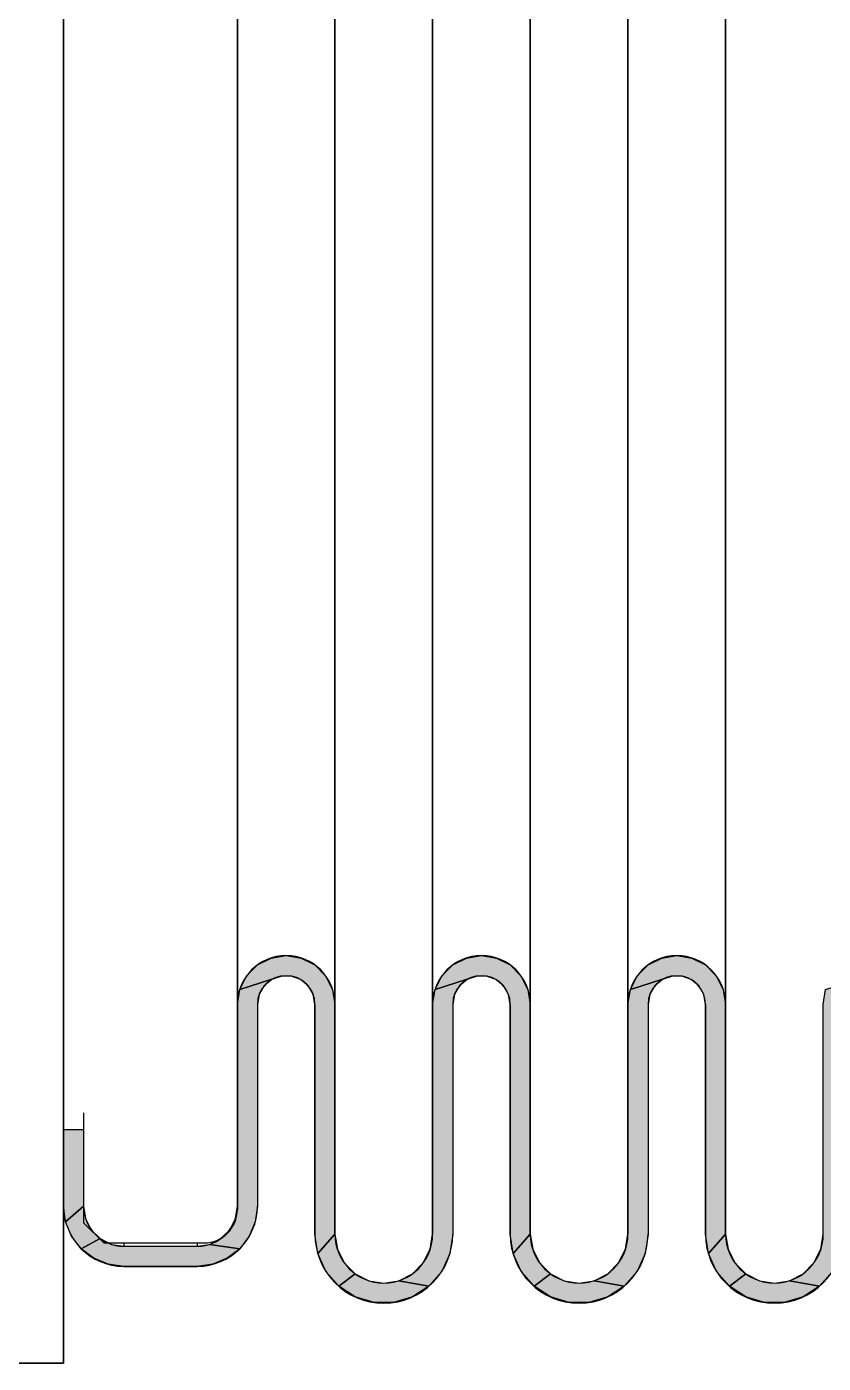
# Model space of a CAD drawing. Header units: millimetres. Extents: x -3183 to 3067, y 1033 to 2218.
# Drawn here: x 2005.08 to 2017, y 1550.56 to 1570.56 of the extents above; entities that cross this region are included whole.
import ezdxf

# ---------------------------------------------------------------- set-up
doc = ezdxf.new("R2010")
doc.units = ezdxf.units.MM
doc.layers.add('Kontury', color=7, linetype='Continuous', lineweight=35)

# ---------------------------------------------------------------- blocks, each defined once
blk = doc.blocks.new('*U96')
at = {"color": 2, "linetype": 'Continuous', "extrusion": (0, 0, -1)}
for points in [[(-114.434, 180.432), (-116.475, 180.109), (-114.11, 180.109)], [(-114.841, 180.64), (-116.152, 180.432), (-114.434, 180.432)], [(-116.152, 180.432), (-116.475, 180.109), (-114.434, 180.432)], [(-115.293, 180.711), (-115.745, 180.64), (-114.841, 180.64)], [(-115.745, 180.64), (-116.152, 180.432), (-114.841, 180.64)], [(-114.11, 180.109), (-115.143, 180.098), (-113.903, 179.701)], [(-116.475, 180.109), (-115.143, 180.098), (-114.11, 180.109)], [(-116.475, 180.109), (-115.442, 180.098), (-115.143, 180.098)], [(-116.475, 180.109), (-116.683, 179.701), (-115.442, 180.098)], [(-115.442, 180.098), (-116.683, 179.701), (-115.724, 179.996)], [(-115.724, 179.996), (-116.683, 179.701), (-115.953, 179.804)], [(-115.953, 179.804), (-116.683, 179.701), (-116.102, 179.544)], [(-116.683, 179.701), (-116.754, 179.25), (-116.102, 179.544)], [(-116.102, 179.544), (-116.754, 179.25), (-116.154, 179.25)], [(-116.154, 179.25), (-116.754, 172.373), (-116.154, 172.373)], [(-116.754, 179.25), (-116.754, 172.373), (-116.154, 179.25)], [(-116.754, 172.373), (-116.238, 171.792), (-116.154, 172.373)]]:
    blk.add_solid(points, dxfattribs=at)
blk = doc.blocks.new('*U97')
at = {"color": 2, "linetype": 'Continuous', "extrusion": (0, 0, -1)}
for points in [[(-120.28, 180.432), (-122.321, 180.109), (-119.957, 180.109)], [(-120.687, 180.64), (-121.998, 180.432), (-120.28, 180.432)], [(-121.998, 180.432), (-122.321, 180.109), (-120.28, 180.432)], [(-121.139, 180.711), (-121.591, 180.64), (-120.687, 180.64)], [(-121.591, 180.64), (-121.998, 180.432), (-120.687, 180.64)], [(-119.957, 180.109), (-120.989, 180.098), (-119.749, 179.701)], [(-122.321, 180.109), (-120.989, 180.098), (-119.957, 180.109)], [(-122.321, 180.109), (-121.289, 180.098), (-120.989, 180.098)], [(-122.321, 180.109), (-122.529, 179.701), (-121.289, 180.098)], [(-121.289, 180.098), (-122.529, 179.701), (-121.57, 179.996)], [(-121.57, 179.996), (-122.529, 179.701), (-121.799, 179.804)], [(-121.799, 179.804), (-122.529, 179.701), (-121.949, 179.544)], [(-122.529, 179.701), (-122.601, 179.25), (-121.949, 179.544)], [(-121.949, 179.544), (-122.601, 179.25), (-122.001, 179.25)], [(-122.001, 179.25), (-122.601, 172.373), (-122.001, 172.373)], [(-122.601, 179.25), (-122.601, 172.373), (-122.001, 179.25)], [(-122.601, 172.373), (-122.084, 171.792), (-122.001, 172.373)]]:
    blk.add_solid(points, dxfattribs=at)
blk = doc.blocks.new('*U98')
at = {"color": 2, "linetype": 'Continuous', "extrusion": (0, 0, -1)}
for points in [[(-126.126, 180.432), (-128.168, 180.109), (-125.803, 180.109)], [(-126.534, 180.64), (-127.844, 180.432), (-126.126, 180.432)], [(-127.844, 180.432), (-128.168, 180.109), (-126.126, 180.432)], [(-126.985, 180.711), (-127.437, 180.64), (-126.534, 180.64)], [(-127.437, 180.64), (-127.844, 180.432), (-126.534, 180.64)], [(-125.803, 180.109), (-126.836, 180.098), (-125.595, 179.701)], [(-128.168, 180.109), (-126.836, 180.098), (-125.803, 180.109)], [(-128.168, 180.109), (-127.135, 180.098), (-126.836, 180.098)], [(-128.168, 180.109), (-128.375, 179.701), (-127.135, 180.098)], [(-127.135, 180.098), (-128.375, 179.701), (-127.416, 179.996)], [(-127.416, 179.996), (-128.375, 179.701), (-127.645, 179.804)], [(-127.645, 179.804), (-128.375, 179.701), (-127.795, 179.544)], [(-128.375, 179.701), (-128.447, 179.25), (-127.795, 179.544)], [(-127.795, 179.544), (-128.447, 179.25), (-127.847, 179.25)], [(-127.847, 179.25), (-128.447, 172.373), (-127.847, 172.373)], [(-128.447, 179.25), (-128.447, 172.373), (-127.847, 179.25)], [(-128.447, 172.373), (-127.93, 171.792), (-127.847, 172.373)]]:
    blk.add_solid(points, dxfattribs=at)
blk = doc.blocks.new('*U103')
at = {"color": 2, "linetype": 'Continuous', "extrusion": (0, 0, -1)}
for points in [[(-115.143, 180.098), (-114.862, 179.996), (-113.903, 179.701)], [(-113.903, 179.701), (-114.483, 179.544), (-113.831, 179.25)], [(-114.862, 179.996), (-114.633, 179.804), (-113.903, 179.701)], [(-114.633, 179.804), (-114.483, 179.544), (-113.903, 179.701)], [(-114.483, 179.544), (-114.431, 179.25), (-113.831, 179.25)], [(-113.831, 179.25), (-114.431, 173.211), (-113.831, 173.211)], [(-114.431, 179.25), (-114.431, 173.211), (-113.831, 179.25)], [(-113.831, 173.211), (-114.37, 172.745), (-113.773, 172.84)], [(-114.431, 173.211), (-114.37, 172.745), (-113.831, 173.211)], [(-113.773, 172.84), (-114.37, 172.745), (-113.602, 172.506)], [(-113.602, 172.506), (-114.19, 172.311), (-113.337, 172.24)], [(-114.37, 172.745), (-114.19, 172.311), (-113.602, 172.506)], [(-113.337, 172.24), (-113.904, 171.939), (-113.002, 172.07)], [(-114.19, 172.311), (-113.904, 171.939), (-113.337, 172.24)]]:
    blk.add_solid(points, dxfattribs=at)
blk = doc.blocks.new('*U104')
at = {"color": 2, "linetype": 'Continuous', "extrusion": (0, 0, -1)}
for points in [[(-120.989, 180.098), (-120.708, 179.996), (-119.749, 179.701)], [(-119.749, 179.701), (-120.329, 179.544), (-119.677, 179.25)], [(-120.708, 179.996), (-120.479, 179.804), (-119.749, 179.701)], [(-120.479, 179.804), (-120.329, 179.544), (-119.749, 179.701)], [(-120.329, 179.544), (-120.277, 179.25), (-119.677, 179.25)], [(-119.677, 179.25), (-120.277, 172.373), (-119.677, 172.373)], [(-120.277, 179.25), (-120.277, 172.373), (-119.677, 179.25)], [(-119.677, 172.373), (-120.194, 171.792), (-119.606, 171.921)], [(-120.277, 172.373), (-120.194, 171.792), (-119.677, 172.373)], [(-119.606, 171.921), (-120.194, 171.792), (-119.398, 171.514)], [(-120.194, 171.792), (-119.95, 171.258), (-119.398, 171.514)], [(-119.398, 171.514), (-119.95, 171.258), (-119.075, 171.19)], [(-119.95, 171.258), (-119.566, 170.815), (-119.075, 171.19)], [(-119.075, 171.19), (-119.566, 170.815), (-118.668, 170.983)]]:
    blk.add_solid(points, dxfattribs=at)
blk = doc.blocks.new('*U105')
at = {"color": 2, "linetype": 'Continuous', "extrusion": (0, 0, -1)}
for points in [[(-126.836, 180.098), (-126.554, 179.996), (-125.595, 179.701)], [(-125.595, 179.701), (-126.176, 179.544), (-125.524, 179.25)], [(-126.554, 179.996), (-126.325, 179.804), (-125.595, 179.701)], [(-126.325, 179.804), (-126.176, 179.544), (-125.595, 179.701)], [(-126.176, 179.544), (-126.124, 179.25), (-125.524, 179.25)], [(-125.524, 179.25), (-126.124, 172.373), (-125.524, 172.373)], [(-126.124, 179.25), (-126.124, 172.373), (-125.524, 179.25)], [(-125.524, 172.373), (-126.04, 171.792), (-125.452, 171.921)], [(-126.124, 172.373), (-126.04, 171.792), (-125.524, 172.373)], [(-125.452, 171.921), (-126.04, 171.792), (-125.245, 171.514)], [(-126.04, 171.792), (-125.796, 171.258), (-125.245, 171.514)], [(-125.245, 171.514), (-125.796, 171.258), (-124.921, 171.19)], [(-125.796, 171.258), (-125.412, 170.815), (-124.921, 171.19)], [(-124.921, 171.19), (-125.412, 170.815), (-124.514, 170.983)]]:
    blk.add_solid(points, dxfattribs=at)
blk = doc.blocks.new('*U106')
at = {"color": 2, "linetype": 'Continuous', "extrusion": (0, 0, -1)}
for points in [[(-132.682, 180.098), (-132.401, 179.996), (-131.441, 179.701)], [(-131.441, 179.701), (-132.022, 179.544), (-131.37, 179.25)], [(-132.401, 179.996), (-132.171, 179.804), (-131.441, 179.701)], [(-132.171, 179.804), (-132.022, 179.544), (-131.441, 179.701)], [(-132.022, 179.544), (-131.97, 179.25), (-131.37, 179.25)], [(-131.37, 179.25), (-131.97, 172.373), (-131.37, 172.373)], [(-131.97, 179.25), (-131.97, 172.373), (-131.37, 179.25)], [(-131.37, 172.373), (-131.886, 171.792), (-131.298, 171.921)], [(-131.97, 172.373), (-131.886, 171.792), (-131.37, 172.373)], [(-131.298, 171.921), (-131.886, 171.792), (-131.091, 171.514)], [(-131.886, 171.792), (-131.643, 171.258), (-131.091, 171.514)], [(-131.091, 171.514), (-131.643, 171.258), (-130.767, 171.19)], [(-131.643, 171.258), (-131.258, 170.815), (-130.767, 171.19)], [(-130.767, 171.19), (-131.258, 170.815), (-130.36, 170.983)]]:
    blk.add_solid(points, dxfattribs=at)
blk = doc.blocks.new('*U110')
at = {"color": 2, "linetype": 'Continuous', "extrusion": (0, 0, -1)}
for points in [[(-108.631, 173.211), (-108.631, 175.511), (-108.693, 172.745)], [(-109.231, 175.511), (-108.693, 172.745), (-108.631, 175.511)], [(-108.693, 172.745), (-109.231, 175.511), (-109.231, 173.211)]]:
    blk.add_solid(points, dxfattribs=at)
blk = doc.blocks.new('*U112')
at = {"color": 2, "linetype": 'Continuous', "extrusion": (0, 0, -1)}
for points in [[(-109.231, 173.211), (-109.29, 172.84), (-108.693, 172.745)], [(-109.29, 172.84), (-109.461, 172.506), (-108.693, 172.745)], [(-108.693, 172.745), (-109.461, 172.506), (-108.872, 172.311)], [(-109.461, 172.506), (-109.726, 172.24), (-108.872, 172.311)], [(-108.872, 172.311), (-109.726, 172.24), (-109.159, 171.939)]]:
    blk.add_solid(points, dxfattribs=at)
blk = doc.blocks.new('*U114')
at = {"color": 2, "linetype": 'Continuous', "extrusion": (0, 0, -1)}
for points in [[(-109.726, 172.24), (-110.061, 172.07), (-109.159, 171.939)], [(-110.061, 172.07), (-110.431, 172.011), (-109.159, 171.939)], [(-112.631, 172.011), (-113.904, 171.939), (-109.159, 171.939)], [(-109.159, 171.939), (-110.431, 172.011), (-112.631, 172.011)], [(-113.002, 172.07), (-113.904, 171.939), (-112.631, 172.011)], [(-109.159, 171.939), (-113.531, 171.652), (-109.531, 171.652)], [(-113.904, 171.939), (-113.531, 171.652), (-109.159, 171.939)], [(-109.531, 171.652), (-113.097, 171.473), (-109.965, 171.473)], [(-113.531, 171.652), (-113.097, 171.473), (-109.531, 171.652)], [(-109.965, 171.473), (-112.631, 171.411), (-110.431, 171.411)], [(-113.097, 171.473), (-112.631, 171.411), (-109.965, 171.473)]]:
    blk.add_solid(points, dxfattribs=at)
blk = doc.blocks.new('*U116')
at = {"color": 2, "linetype": 'Continuous', "extrusion": (0, 0, -1)}
for points in [[(-116.754, 172.373), (-116.826, 171.921), (-116.238, 171.792)], [(-116.826, 171.921), (-117.034, 171.514), (-116.238, 171.792)], [(-116.238, 171.792), (-117.034, 171.514), (-116.482, 171.258)], [(-117.034, 171.514), (-117.357, 171.19), (-116.482, 171.258)], [(-116.482, 171.258), (-117.357, 171.19), (-116.866, 170.815)]]:
    blk.add_solid(points, dxfattribs=at)
blk = doc.blocks.new('*U117')
at = {"color": 2, "linetype": 'Continuous', "extrusion": (0, 0, -1)}
for points in [[(-122.601, 172.373), (-122.672, 171.921), (-122.084, 171.792)], [(-122.672, 171.921), (-122.88, 171.514), (-122.084, 171.792)], [(-122.084, 171.792), (-122.88, 171.514), (-122.328, 171.258)], [(-122.88, 171.514), (-123.203, 171.19), (-122.328, 171.258)], [(-122.328, 171.258), (-123.203, 171.19), (-122.712, 170.815)]]:
    blk.add_solid(points, dxfattribs=at)
blk = doc.blocks.new('*U118')
at = {"color": 2, "linetype": 'Continuous', "extrusion": (0, 0, -1)}
for points in [[(-128.447, 172.373), (-128.518, 171.921), (-127.93, 171.792)], [(-128.518, 171.921), (-128.726, 171.514), (-127.93, 171.792)], [(-127.93, 171.792), (-128.726, 171.514), (-128.174, 171.258)], [(-128.726, 171.514), (-129.049, 171.19), (-128.174, 171.258)], [(-128.174, 171.258), (-129.049, 171.19), (-128.558, 170.815)]]:
    blk.add_solid(points, dxfattribs=at)
blk = doc.blocks.new('*U122')
at = {"color": 2, "linetype": 'Continuous', "extrusion": (0, 0, -1)}
for points in [[(-117.357, 171.19), (-117.764, 170.983), (-116.866, 170.815)], [(-117.764, 170.983), (-118.216, 170.911), (-116.866, 170.815)], [(-118.216, 170.911), (-119.566, 170.815), (-116.866, 170.815)], [(-116.866, 170.815), (-119.072, 170.498), (-117.36, 170.498)], [(-119.566, 170.815), (-119.072, 170.498), (-116.866, 170.815)], [(-118.668, 170.983), (-119.566, 170.815), (-118.216, 170.911)], [(-117.36, 170.498), (-118.509, 170.332), (-117.923, 170.332)], [(-119.072, 170.498), (-118.509, 170.332), (-117.36, 170.498)]]:
    blk.add_solid(points, dxfattribs=at)
blk = doc.blocks.new('*U123')
at = {"color": 2, "linetype": 'Continuous', "extrusion": (0, 0, -1)}
for points in [[(-123.203, 171.19), (-123.61, 170.983), (-122.712, 170.815)], [(-123.61, 170.983), (-124.062, 170.911), (-122.712, 170.815)], [(-124.062, 170.911), (-125.412, 170.815), (-122.712, 170.815)], [(-122.712, 170.815), (-124.918, 170.498), (-123.206, 170.498)], [(-125.412, 170.815), (-124.918, 170.498), (-122.712, 170.815)], [(-124.514, 170.983), (-125.412, 170.815), (-124.062, 170.911)], [(-123.206, 170.498), (-124.355, 170.332), (-123.769, 170.332)], [(-124.918, 170.498), (-124.355, 170.332), (-123.206, 170.498)]]:
    blk.add_solid(points, dxfattribs=at)
blk = doc.blocks.new('*U124')
at = {"color": 2, "linetype": 'Continuous', "extrusion": (0, 0, -1)}
for points in [[(-129.049, 171.19), (-129.457, 170.983), (-128.558, 170.815)], [(-129.457, 170.983), (-129.908, 170.911), (-128.558, 170.815)], [(-129.908, 170.911), (-131.258, 170.815), (-128.558, 170.815)], [(-128.558, 170.815), (-130.765, 170.498), (-129.052, 170.498)], [(-131.258, 170.815), (-130.765, 170.498), (-128.558, 170.815)], [(-130.36, 170.983), (-131.258, 170.815), (-129.908, 170.911)], [(-129.052, 170.498), (-130.202, 170.332), (-129.615, 170.332)], [(-130.765, 170.498), (-130.202, 170.332), (-129.052, 170.498)]]:
    blk.add_solid(points, dxfattribs=at)

msp = doc.modelspace()

# ---------------------------------------------------------------- linework, layer by layer
at = {"color": 2, "linetype": 'Continuous'}
for p, q in [((2011.15624, 1555.92707), (2011.19201, 1556.15289)), ((2014.07932, 1555.92707), (2014.11509, 1556.15289)), ((2005.93317, 1552.90784), (2005.96253, 1552.72243)), ((2009.69471, 1552.48861), (2009.73047, 1552.26279)), ((2012.61778, 1552.48861), (2012.65355, 1552.26279)), ((2015.54086, 1552.48861), (2015.57663, 1552.26279)), ((2007.63317, 1552.30784), (2007.81858, 1552.33721)), ((2010.42547, 1551.75784), (2010.65129, 1551.79361)), ((2013.34855, 1551.75784), (2013.57437, 1551.79361)), ((2016.27163, 1551.75784), (2016.49745, 1551.79361))]:
    msp.add_line(p, q, dxfattribs=at)
at = {"color": 7, "linetype": 'Continuous'}
for p, q in [((2008.53317, 1555.92707), (2008.53317, 1552.90784)), ((2009.39471, 1555.92707), (2009.39471, 1552.48861)), ((2011.45624, 1555.92707), (2011.45624, 1552.48861)), ((2012.31778, 1555.92707), (2012.31778, 1552.48861)), ((2014.37932, 1555.92707), (2014.37932, 1552.48861)), ((2015.24086, 1555.92707), (2015.24086, 1552.48861)), ((2005.63317, 1554.30784), (2005.63317, 1552.90784)), ((2005.93317, 1554.30784), (2005.93317, 1552.65784)), ((2005.63317, 1554.05784), (2005.93317, 1554.05784)), ((2005.93317, 1552.65784), (2006.23317, 1552.35784)), ((2006.23317, 1552.35784), (2007.73317, 1552.35784)), ((2006.53317, 1552.35784), (2006.53317, 1552.30784)), ((2006.53317, 1552.30784), (2007.63317, 1552.30784)), ((2007.63317, 1552.35784), (2007.63317, 1552.30784)), ((2006.53317, 1552.00784), (2007.63317, 1552.00784))]:
    msp.add_line(p, q, dxfattribs=at)
at = {"color": 2, "linetype": 'Continuous'}
for points in [[(2008.96394, 1556.65784), (2009.18976, 1556.62207), (2009.39347, 1556.51828), (2009.55514, 1556.35661), (2009.65894, 1556.15289), (2009.69471, 1555.92707), (2009.69471, 1552.48861), (2009.43646, 1552.19821), (2009.39471, 1552.48861), (2009.39471, 1555.92707), (2009.36873, 1556.0744), (2009.29392, 1556.20396), (2009.17932, 1556.30013), (2009.03874, 1556.3513), (2008.88913, 1556.3513), (2008.26893, 1556.15289), (2008.37273, 1556.35661), (2008.5344, 1556.51828), (2008.73812, 1556.62207), (2008.96394, 1556.65784)], [(2009.39471, 1555.92707), (2009.36873, 1556.0744), (2009.29392, 1556.20396), (2009.17932, 1556.30013), (2009.03874, 1556.3513), (2008.88913, 1556.3513), (2008.26893, 1556.15289), (2008.37273, 1556.35661), (2008.5344, 1556.51828), (2008.73812, 1556.62207), (2008.96394, 1556.65784)], [(2008.96394, 1556.65784), (2009.18976, 1556.62207), (2009.39347, 1556.51828), (2009.55514, 1556.35661), (2009.65894, 1556.15289), (2009.69471, 1555.92707)], [(2011.88701, 1556.65784), (2012.11283, 1556.62207), (2012.31655, 1556.51828), (2012.47822, 1556.35661), (2012.58202, 1556.15289), (2012.61778, 1555.92707), (2012.61778, 1552.48861), (2012.35954, 1552.19821), (2012.31778, 1552.48861), (2012.31778, 1555.92707), (2012.2918, 1556.0744), (2012.217, 1556.20396), (2012.1024, 1556.30013), (2011.96182, 1556.3513), (2011.81221, 1556.3513), (2011.19201, 1556.15289), (2011.29581, 1556.35661), (2011.45748, 1556.51828), (2011.66119, 1556.62207), (2011.88701, 1556.65784)], [(2012.31778, 1555.92707), (2012.2918, 1556.0744), (2012.217, 1556.20396), (2012.1024, 1556.30013), (2011.96182, 1556.3513), (2011.81221, 1556.3513), (2011.19201, 1556.15289), (2011.29581, 1556.35661), (2011.45748, 1556.51828), (2011.66119, 1556.62207), (2011.88701, 1556.65784)], [(2011.88701, 1556.65784), (2012.11283, 1556.62207), (2012.31655, 1556.51828), (2012.47822, 1556.35661), (2012.58202, 1556.15289), (2012.61778, 1555.92707)], [(2014.81009, 1556.65784), (2015.03591, 1556.62207), (2015.23963, 1556.51828), (2015.40129, 1556.35661), (2015.50509, 1556.15289), (2015.54086, 1555.92707), (2015.54086, 1552.48861), (2015.28261, 1552.19821), (2015.24086, 1552.48861), (2015.24086, 1555.92707), (2015.21488, 1556.0744), (2015.14008, 1556.20396), (2015.02547, 1556.30013), (2014.88489, 1556.3513), (2014.73529, 1556.3513), (2014.11509, 1556.15289), (2014.21889, 1556.35661), (2014.38055, 1556.51828), (2014.58427, 1556.62207), (2014.81009, 1556.65784)], [(2015.24086, 1555.92707), (2015.21488, 1556.0744), (2015.14008, 1556.20396), (2015.02547, 1556.30013), (2014.88489, 1556.3513), (2014.73529, 1556.3513), (2014.11509, 1556.15289), (2014.21889, 1556.35661), (2014.38055, 1556.51828), (2014.58427, 1556.62207), (2014.81009, 1556.65784)], [(2014.81009, 1556.65784), (2015.03591, 1556.62207), (2015.23963, 1556.51828), (2015.40129, 1556.35661), (2015.50509, 1556.15289), (2015.54086, 1555.92707)], [(2008.63395, 1556.20396), (2008.55915, 1556.0744), (2008.53317, 1555.92707), (2008.53317, 1552.90784), (2008.5025, 1552.6749), (2008.41259, 1552.45784), (2008.26956, 1552.27144), (2007.81858, 1552.33721), (2007.98584, 1552.42243), (2008.11858, 1552.55517), (2008.2038, 1552.72243), (2008.23317, 1552.90784), (2008.23317, 1555.92707), (2008.26893, 1556.15289), (2008.88913, 1556.3513), (2008.74855, 1556.30013), (2008.63395, 1556.20396)], [(2008.63395, 1556.20396), (2008.55915, 1556.0744), (2008.53317, 1555.92707)], [(2008.88913, 1556.3513), (2008.74855, 1556.30013), (2008.63395, 1556.20396)], [(2011.55702, 1556.20396), (2011.48222, 1556.0744), (2011.45624, 1555.92707), (2011.45624, 1552.48861), (2011.41449, 1552.19821), (2011.29261, 1551.93133), (2011.10049, 1551.70961), (2010.65129, 1551.79361), (2010.85501, 1551.89741), (2011.01668, 1552.05907), (2011.12048, 1552.26279), (2011.15624, 1552.48861), (2011.15624, 1555.92707), (2011.19201, 1556.15289), (2011.81221, 1556.3513), (2011.67163, 1556.30013), (2011.55702, 1556.20396)], [(2011.55702, 1556.20396), (2011.48222, 1556.0744), (2011.45624, 1555.92707)], [(2011.81221, 1556.3513), (2011.67163, 1556.30013), (2011.55702, 1556.20396)], [(2014.4801, 1556.20396), (2014.4053, 1556.0744), (2014.37932, 1555.92707), (2014.37932, 1552.48861), (2014.33757, 1552.19821), (2014.21569, 1551.93133), (2014.02356, 1551.70961), (2013.57437, 1551.79361), (2013.77809, 1551.89741), (2013.93976, 1552.05907), (2014.04355, 1552.26279), (2014.07932, 1552.48861), (2014.07932, 1555.92707), (2014.11509, 1556.15289), (2014.73529, 1556.3513), (2014.59471, 1556.30013), (2014.4801, 1556.20396)], [(2014.4801, 1556.20396), (2014.4053, 1556.0744), (2014.37932, 1555.92707)], [(2014.73529, 1556.3513), (2014.59471, 1556.30013), (2014.4801, 1556.20396)], [(2017.40318, 1556.20396), (2017.32838, 1556.0744), (2017.3024, 1555.92707), (2017.3024, 1552.48861), (2017.26064, 1552.19821), (2017.13877, 1551.93133), (2016.94664, 1551.70961), (2016.49745, 1551.79361), (2016.70116, 1551.89741), (2016.86283, 1552.05907), (2016.96663, 1552.26279), (2017.0024, 1552.48861), (2017.0024, 1555.92707), (2017.03816, 1556.15289), (2017.65836, 1556.3513), (2017.51778, 1556.30013), (2017.40318, 1556.20396)], [(2005.63317, 1552.90784), (2005.63317, 1554.05784), (2005.93317, 1554.05784), (2005.93317, 1552.90784), (2005.66383, 1552.6749), (2005.63317, 1552.90784)], [(2005.93317, 1552.90784), (2005.66383, 1552.6749), (2005.63317, 1552.90784)], [(2005.96253, 1552.72243), (2006.04776, 1552.55517), (2006.1805, 1552.42243), (2005.89677, 1552.27144), (2005.75374, 1552.45784), (2005.66383, 1552.6749), (2005.93317, 1552.90784), (2005.96253, 1552.72243)], [(2008.53317, 1552.90784), (2008.5025, 1552.6749), (2008.41259, 1552.45784), (2008.26956, 1552.27144), (2007.81858, 1552.33721), (2007.98584, 1552.42243), (2008.11858, 1552.55517), (2008.2038, 1552.72243), (2008.23317, 1552.90784)], [(2005.96253, 1552.72243), (2006.04776, 1552.55517), (2006.1805, 1552.42243), (2005.89677, 1552.27144), (2005.75374, 1552.45784), (2005.66383, 1552.6749)], [(2007.63317, 1552.30784), (2007.81858, 1552.33721), (2008.26956, 1552.27144), (2008.08317, 1552.12842), (2007.8661, 1552.03851), (2007.63317, 1552.00784), (2006.53317, 1552.00784), (2006.30023, 1552.03851), (2006.08317, 1552.12842), (2005.89677, 1552.27144), (2006.1805, 1552.42243), (2006.34776, 1552.33721), (2006.53317, 1552.30784), (2007.63317, 1552.30784)], [(2006.1805, 1552.42243), (2006.34776, 1552.33721), (2006.53317, 1552.30784)], [(2009.69471, 1552.48861), (2009.43646, 1552.19821), (2009.39471, 1552.48861)], [(2009.73047, 1552.26279), (2009.83427, 1552.05907), (2009.99594, 1551.89741), (2009.75046, 1551.70961), (2009.55834, 1551.93133), (2009.43646, 1552.19821), (2009.69471, 1552.48861), (2009.73047, 1552.26279)], [(2011.45624, 1552.48861), (2011.41449, 1552.19821), (2011.29261, 1551.93133), (2011.10049, 1551.70961), (2010.65129, 1551.79361), (2010.85501, 1551.89741), (2011.01668, 1552.05907), (2011.12048, 1552.26279), (2011.15624, 1552.48861)], [(2012.61778, 1552.48861), (2012.35954, 1552.19821), (2012.31778, 1552.48861)], [(2012.65355, 1552.26279), (2012.75735, 1552.05907), (2012.91902, 1551.89741), (2012.67354, 1551.70961), (2012.48141, 1551.93133), (2012.35954, 1552.19821), (2012.61778, 1552.48861), (2012.65355, 1552.26279)], [(2014.37932, 1552.48861), (2014.33757, 1552.19821), (2014.21569, 1551.93133), (2014.02356, 1551.70961), (2013.57437, 1551.79361), (2013.77809, 1551.89741), (2013.93976, 1552.05907), (2014.04355, 1552.26279), (2014.07932, 1552.48861)], [(2015.54086, 1552.48861), (2015.28261, 1552.19821), (2015.24086, 1552.48861)], [(2015.57663, 1552.26279), (2015.68042, 1552.05907), (2015.84209, 1551.89741), (2015.59662, 1551.70961), (2015.40449, 1551.93133), (2015.28261, 1552.19821), (2015.54086, 1552.48861), (2015.57663, 1552.26279)], [(2017.3024, 1552.48861), (2017.26064, 1552.19821), (2017.13877, 1551.93133), (2016.94664, 1551.70961), (2016.49745, 1551.79361), (2016.70116, 1551.89741), (2016.86283, 1552.05907), (2016.96663, 1552.26279), (2017.0024, 1552.48861)], [(2006.53317, 1552.00784), (2006.30023, 1552.03851), (2006.08317, 1552.12842), (2005.89677, 1552.27144)], [(2008.26956, 1552.27144), (2008.08317, 1552.12842), (2007.8661, 1552.03851), (2007.63317, 1552.00784)], [(2009.73047, 1552.26279), (2009.83427, 1552.05907), (2009.99594, 1551.89741), (2009.75046, 1551.70961), (2009.55834, 1551.93133), (2009.43646, 1552.19821)], [(2012.65355, 1552.26279), (2012.75735, 1552.05907), (2012.91902, 1551.89741), (2012.67354, 1551.70961), (2012.48141, 1551.93133), (2012.35954, 1552.19821)], [(2015.57663, 1552.26279), (2015.68042, 1552.05907), (2015.84209, 1551.89741), (2015.59662, 1551.70961), (2015.40449, 1551.93133), (2015.28261, 1552.19821)], [(2010.42547, 1551.75784), (2010.65129, 1551.79361), (2011.10049, 1551.70961), (2010.85367, 1551.55099), (2010.57217, 1551.46833), (2010.27878, 1551.46833), (2009.99728, 1551.55099), (2009.75046, 1551.70961), (2009.99594, 1551.89741), (2010.19965, 1551.79361), (2010.42547, 1551.75784)], [(2009.99594, 1551.89741), (2010.19965, 1551.79361), (2010.42547, 1551.75784)], [(2013.34855, 1551.75784), (2013.57437, 1551.79361), (2014.02356, 1551.70961), (2013.77675, 1551.55099), (2013.49525, 1551.46833), (2013.20186, 1551.46833), (2012.92035, 1551.55099), (2012.67354, 1551.70961), (2012.91902, 1551.89741), (2013.12273, 1551.79361), (2013.34855, 1551.75784)], [(2012.91902, 1551.89741), (2013.12273, 1551.79361), (2013.34855, 1551.75784)], [(2016.27163, 1551.75784), (2016.49745, 1551.79361), (2016.94664, 1551.70961), (2016.69983, 1551.55099), (2016.41832, 1551.46833), (2016.12493, 1551.46833), (2015.84343, 1551.55099), (2015.59662, 1551.70961), (2015.84209, 1551.89741), (2016.04581, 1551.79361), (2016.27163, 1551.75784)], [(2015.84209, 1551.89741), (2016.04581, 1551.79361), (2016.27163, 1551.75784)], [(2011.10049, 1551.70961), (2010.85367, 1551.55099), (2010.57217, 1551.46833), (2010.27878, 1551.46833), (2009.99728, 1551.55099), (2009.75046, 1551.70961)], [(2014.02356, 1551.70961), (2013.77675, 1551.55099), (2013.49525, 1551.46833), (2013.20186, 1551.46833), (2012.92035, 1551.55099), (2012.67354, 1551.70961)], [(2016.94664, 1551.70961), (2016.69983, 1551.55099), (2016.41832, 1551.46833), (2016.12493, 1551.46833), (2015.84343, 1551.55099), (2015.59662, 1551.70961)]]:
    msp.add_lwpolyline(points, dxfattribs=at)
at = {"color": 7, "linetype": 'Continuous'}
for centre, radius, start, end in [((2008.96394, 1555.92707), 0.73077, 0, 180), ((2011.88701, 1555.92707), 0.73077, 0, 180), ((2014.81009, 1555.92707), 0.73077, 0, 180), ((2008.96394, 1555.92707), 0.43077, 0, 180), ((2011.88701, 1555.92707), 0.43077, 0, 180), ((2014.81009, 1555.92707), 0.43077, 0, 180), ((2006.53317, 1552.90784), 0.9, 180, 270), ((2006.53317, 1552.90784), 0.6, 180, 270), ((2007.63317, 1552.90784), 0.6, 270, 0), ((2007.63317, 1552.90784), 0.9, 270, 0), ((2007.73317, 1552.85784), 0.5, 270, 360), ((2010.42547, 1552.48861), 1.03077, 180, 0), ((2010.42547, 1552.48861), 0.73077, 180, 0), ((2013.34855, 1552.48861), 1.03077, 180, 0), ((2013.34855, 1552.48861), 0.73077, 180, 0), ((2016.27163, 1552.48861), 1.03077, 180, 0), ((2016.27163, 1552.48861), 0.73077, 180, 0)]:
    msp.add_arc(centre, radius, start, end, dxfattribs=at)
at = {"layer": 'Kontury', "color": 7, "linetype": 'Continuous'}
for p, q in [((2009.69471, 1588.62707), (2009.69471, 1552.48861)), ((2011.15624, 1588.62707), (2011.15624, 1552.48861)), ((2012.61778, 1588.62707), (2012.61778, 1552.48861)), ((2014.07932, 1588.62707), (2014.07932, 1552.48861)), ((2015.54086, 1588.62707), (2015.54086, 1552.48861)), ((2008.23317, 1552.85784), (2008.23317, 1588.25784))]:
    msp.add_line(p, q, dxfattribs=at)
at = {"layer": 'Kontury'}
for p, q in [((2005.63317, 1586.80784), (2005.63317, 1554.30784)), ((2005.63317, 1550.55784), (2005.63317, 1554.30784)), ((2003.38317, 1550.55784), (2005.63317, 1550.55784))]:
    msp.add_line(p, q, dxfattribs=at)

# ---------------------------------------------------------------- block references
at = {"color": 2, "linetype": 'Continuous', "xscale": 0.5, "yscale": 0.5, "zscale": 0.5}
for name in ['*U96', '*U97', '*U98', '*U103', '*U104', '*U105', '*U106', '*U110', '*U112', '*U114', '*U116', '*U117', '*U118', '*U122', '*U123', '*U124']:
    msp.add_blockref(name, (1951.3175, 1466.30219), dxfattribs=at)

doc.saveas('drawing.dxf')
